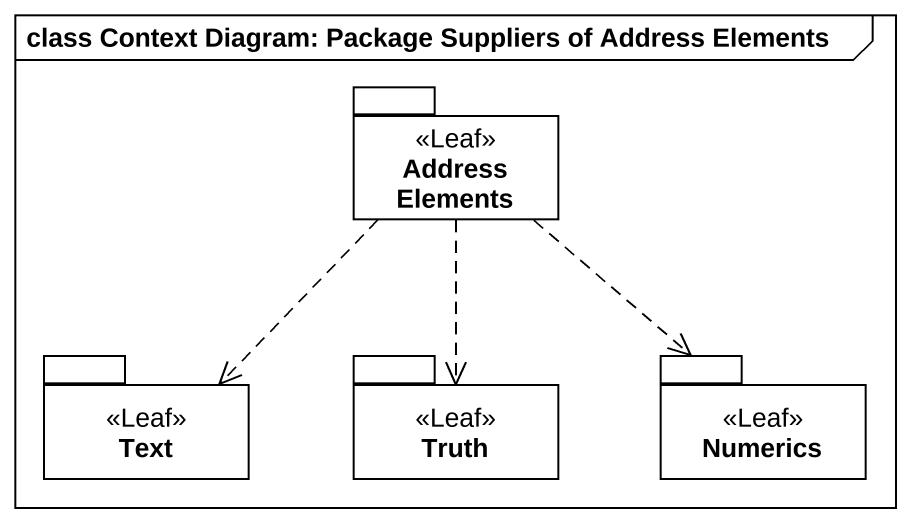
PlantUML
@startuml
mainframe class Context Diagram: Package Suppliers of Address Elements
package "Address Elements" as Address_Elements <<Leaf>> {
}
package Text <<Leaf>> {
}
package Truth <<Leaf>> {
}
package Numerics <<Leaf>> {
}
Address_Elements ..> Text
Address_Elements ..> Truth
Address_Elements ..> Numerics
@enduml
